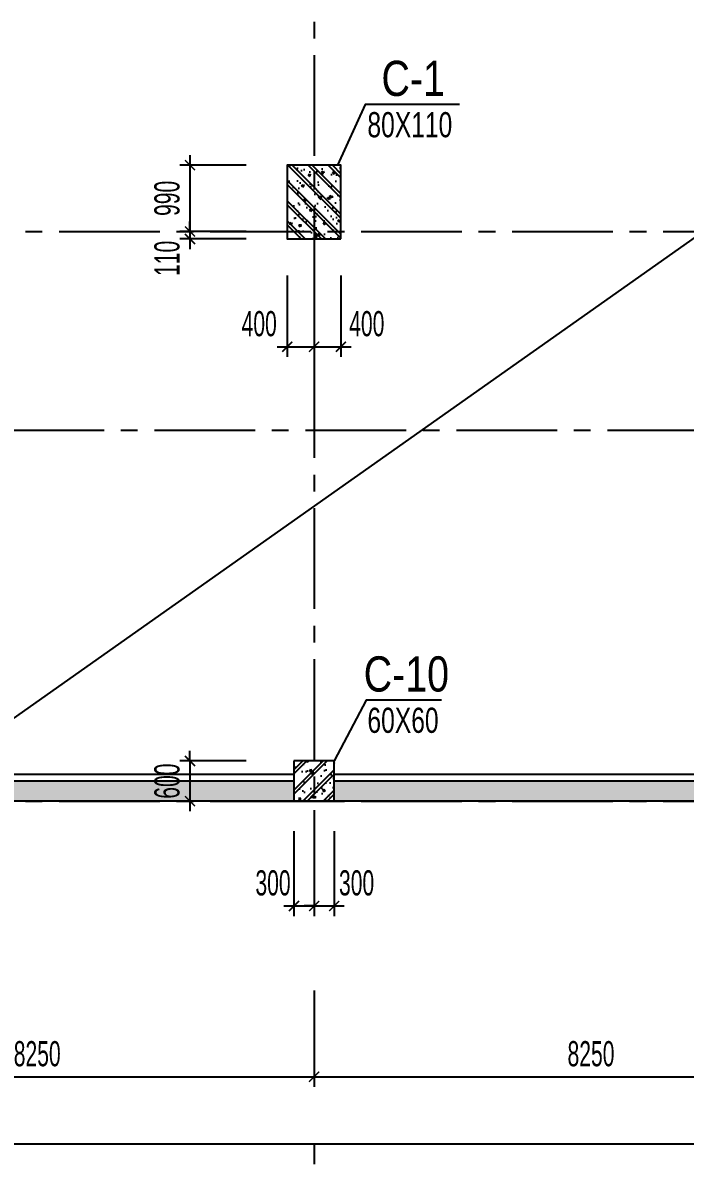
# Model space of a CAD drawing. Extents: x 1719887 to 1865417, y -150890 to 59748.
# Drawn here: x 1750081 to 1759948, y -28458 to -11448 of the extents above; entities that cross this region are included whole.
import ezdxf
from ezdxf.enums import TextEntityAlignment as Align

# ---------------------------------------------------------------- set-up
doc = ezdxf.new("R2010")
doc.units = 0
doc.header["$LTSCALE"] = 1000
doc.header["$MEASUREMENT"] = 0
doc.header["$PDMODE"] = 3
doc.linetypes.add('CENTER2', pattern=[1.125, 0.75, -0.125, 0.125, -0.125])
doc.layers.get('0').update_dxf_attribs({"linetype": 'CONTINUOUS'})
doc.layers.get('Defpoints').update_dxf_attribs({"linetype": 'CONTINUOUS'})
for name, color, linetype in [('CDC.01.AXIS', 160, 'CENTER2'), ('CDC.02.DIM', 1, 'CONTINUOUS'), ('CDC.05.STEEL', 4, 'CONTINUOUS'), ('CDC.06.TEXT', 2, 'CONTINUOUS'), ('CDC.10.HATCH', 9, 'CONTINUOUS'), ('CDC.11.NOTE', 8, 'CONTINUOUS'), ('KCS_CHI', 1, 'CONTINUOUS')]:
    doc.layers.add(name, color=color, linetype=linetype)
doc.layers.add('KCS_Plotter', color=11, linetype='CONTINUOUS', plot=False)
doc.styles.add('ARIAL', font='arial.ttf', dxfattribs={"width": 0.6})
doc.dimstyles.new('D150', dxfattribs={"dimscale": 150, "dimtxt": 2.5, "dimasz": 1, "dimexe": 1, "dimexo": 0, "dimgap": 1, "dimtad": 1, "dimdec": 0, "dimdsep": 46, "dimtxsty": 'ARIAL', "dimblk": 'ARCHTICK', "dimcen": 1, "dimdle": 1, "dimclrd": 1, "dimclre": 1, "dimclrt": 2, "dimadec": 0, "dimazin": 0, "dimtfac": 0.00072, "dimtdec": 0, "dimtix": 1, "dimtmove": 2, "dimatfit": 3, "dimldrblk": 'ARCHTICK', "dimfxl": 1, "dimtolj": 1, "dimlwd": -1, "dimlwe": -1, "dimarcsym": 0})

# ---------------------------------------------------------------- blocks, each defined once
blk = doc.blocks.new('_ARCHTICK')
at = {"color": 0, "linetype": 'ByBlock', "const_width": 0.15}
blk.add_lwpolyline([(-0.5, -0.5), (0.5, 0.5)], dxfattribs=at)
blk = doc.blocks.new('*D437')
at = {"layer": 'CDC.02.DIM', "color": 1, "transparency": 16777216}
for p, q in [((1746170, -25872), (1746170, -27306)), ((1754420, -25872), (1754420, -27306)), ((1746020, -27156), (1754570, -27156))]:
    blk.add_line(p, q, dxfattribs=at)
at = {"layer": 'Defpoints', "color": 0, "transparency": 16777216}
for p in [(1746170, -25872), (1754420, -25872), (1754420, -27156)]:
    blk.add_point(p, dxfattribs=at)
at = {"layer": 'CDC.02.DIM', "color": 1, "transparency": 16777216, "xscale": 150, "yscale": 150, "zscale": 150, "rotation": 180}
blk.add_blockref('_ARCHTICK', (1746170, -27156), dxfattribs=at)
at = {"layer": 'CDC.02.DIM', "color": 1, "transparency": 16777216, "xscale": 150, "yscale": 150, "zscale": 150}
blk.add_blockref('_ARCHTICK', (1754420, -27156), dxfattribs=at)
at = {"layer": 'CDC.02.DIM', "color": 2, "transparency": 16777216, "insert": (1750295, -26814), "char_height": 375, "attachment_point": 5, "style": 'ARIAL'}
blk.add_mtext('\\A1;8250', dxfattribs=at)
blk = doc.blocks.new('*D438')
at = {"layer": 'CDC.02.DIM', "color": 1, "transparency": 16777216}
for p, q in [((1754420, -25872), (1754420, -27306)), ((1762670, -25872), (1762670, -27306)), ((1754270, -27156), (1762820, -27156))]:
    blk.add_line(p, q, dxfattribs=at)
at = {"layer": 'Defpoints', "color": 0, "transparency": 16777216}
for p in [(1754420, -25872), (1762670, -25872), (1762670, -27156)]:
    blk.add_point(p, dxfattribs=at)
at = {"layer": 'CDC.02.DIM', "color": 1, "transparency": 16777216, "xscale": 150, "yscale": 150, "zscale": 150, "rotation": 180}
blk.add_blockref('_ARCHTICK', (1754420, -27156), dxfattribs=at)
at = {"layer": 'CDC.02.DIM', "color": 1, "transparency": 16777216, "xscale": 150, "yscale": 150, "zscale": 150}
blk.add_blockref('_ARCHTICK', (1762670, -27156), dxfattribs=at)
at = {"layer": 'CDC.02.DIM', "color": 2, "transparency": 16777216, "insert": (1758545, -26814), "char_height": 375, "attachment_point": 5, "style": 'ARIAL'}
blk.add_mtext('\\A1;8250', dxfattribs=at)
blk = doc.blocks.new('TH1')
at = {"layer": 'CDC.10.HATCH'}
h = blk.add_hatch(dxfattribs=at)
h.set_pattern_fill('CHAU-01', color=256, scale=50, style=0, pattern_type=2)
h.set_pattern_definition([(310, (8199.98, -183495.4), (358.63009, 31.376067), [37.5, -412.5]), (5, (8199.98, -183495.4), (-69.37567, -376.09607), [30, -330]), (259.5486, (8229.87, -183492.77), (289.25469, -344.71977), [31.870095, -350.571056]), (313.8158, (8200, -183595.4), (533.62052, 82.75951), [56.25, -618.75]), (263.3644, (8244.45, -183588.5), (467.33135, -487.05894), [47.80514, -525.8565]), (8.8158, (8200, -183595.4), (467.33097, -487.0593), [45, -495]), (339, (8249.98, -183570.4), (298.453526, 201.309445), [37.5, -412.5]), (34, (8249.98, -183570.4), (121.657666, -362.57502), [30, -330]), (288.5486, (8274.85, -183553.6), (420.111314, -161.26525), [31.870095, -350.571056]), (322.5, (8199.98, -183495.39), (6.079928, -166.446927), [0, -326, 0, -335, 0, -331.25]), (352.5, (8199.98, -183495.39), (131.534769, -197.205856), [0, -191, 0, -318.5, 0, -126.25]), (32.5, (8088.48, -183495.39), (266.911218, 11.277436), [0, -125, 0, -390, 0, -517.5]), (42.5, (8038.48, -183495.39), (291.593085, -50.05249), [0, -162.5, 0, -259, 0, -367.5]), (315, (8199.98, -183495.39), (-150.26019, -150.26019), []), (315, (8199.98, -183556.64), (-150.26019, -150.26019), [])])
h.paths.add_polyline_path([(1757130, -110757), (1756780, -110757), (1756780, -110648), (1757130, -110648)])
h.paths.add_polyline_path([(1757130, -110648), (1756780, -110648), (1756780, -109657), (1757130, -109657)])
h.paths.add_polyline_path([(1757580, -110648), (1757130, -110648), (1757130, -109657), (1757580, -109657)])
h.paths.add_polyline_path([(1757580, -110757), (1757130, -110757), (1757130, -110648), (1757580, -110648)])
h = blk.add_hatch(dxfattribs=at)
h.set_pattern_fill('CHAU-01', color=256, scale=50, angle=270, style=0, pattern_type=2)
h.set_pattern_definition([(220, (3506236.04, -425858.52), (31.376067, -358.63009), [37.5, -412.5]), (275, (3506236.04, -425858.5), (-376.09607, 69.37567), [30, -330]), (169.5486, (3506238.66, -425888.4), (-344.71977, -289.25469), [31.870095, -350.571056]), (223.8158, (3506136.04, -425858.5), (82.75951, -533.62052), [56.25, -618.75]), (173.3644, (3506142.94, -425903), (-487.05894, -467.33135), [47.80514, -525.8565]), (278.8158, (3506136.04, -425858.5), (-487.0593, -467.33097), [45, -495]), (249, (3506161.04, -425908.52), (201.309445, -298.453526), [37.5, -412.5]), (304, (3506161.04, -425908.5), (-362.57502, -121.657666), [30, -330]), (198.5486, (3506177.82, -425933.4), (-161.26525, -420.111314), [31.870095, -350.571056]), (232.5, (3506236.04, -425858.52), (-166.446927, -6.079928), [0, -326, 0, -335, 0, -331.25]), (262.5, (3506236.04, -425858.52), (-197.205856, -131.534769), [0, -191, 0, -318.5, 0, -126.25]), (302.5, (3506236.04, -425747.02), (11.277436, -266.911218), [0, -125, 0, -390, 0, -517.5]), (312.5, (3506236.04, -425697.02), (-50.05249, -291.593085), [0, -162.5, 0, -259, 0, -367.5]), (225, (3506236.04, -425858.52), (-150.26019, 150.26019), []), (225, (3506174.8, -425858.52), (-150.26019, 150.26019), [])])
h.paths.add_polyline_path([(1756880, -119137), (1757480, -119137), (1757480, -118537), (1756880, -118537)])
h = blk.add_hatch(dxfattribs=at)
h.set_pattern_fill('CHAU-01', color=256, scale=80, style=0, pattern_type=2)
h.set_pattern_definition([(50, (0, -2490), (573.80815, -50.20171), [60, -660]), (355, (0, -2490), (-111.00107, 601.7537), [48, -528]), (100.4514, (47.8, -2494.2), (462.8075, 551.55163), [50.99215, -560.91369]), (46.1842, (0, -2330), (853.79284, -132.4152), [90, -990]), (96.6356, (71.15, -2341), (747.73016, 779.2943), [76.48823, -841.3704]), (351.1842, (0, -2330), (747.72956, 779.2949), [72, -792]), (21, (80, -2370), (477.52564, -322.09511), [60, -660]), (326, (80, -2370), (194.65227, 580.12004), [48, -528]), (71.4514, (119.8, -2396.84), (672.1781, 258.0244), [50.99215, -560.91369]), (37.5, (0, -2490), (9.727884, 266.315083), [0, -521.6, 0, -536, 0, -530]), (7.5, (0, -2490), (210.45563, 315.52937), [0, -305.6, 0, -509.6, 0, -202]), (327.5, (-178.4, -2490), (427.05795, -18.043897), [0, -200, 0, -624, 0, -828]), (317.5, (-258.4, -2490), (466.548935, 80.083986), [0, -260, 0, -414.4, 0, -588]), (45, (0, -2490), (-240.416306, 240.416306), []), (45, (0, -2392), (-240.416306, 240.416306), [])])
h.paths.add_polyline_path([(1789255, -118837), (1781880, -118837), (1781880, -119137), (1789255, -119137)])
h.paths.add_polyline_path([(1765130, -118837), (1757480, -118837), (1757480, -119137), (1765130, -119137)])
h.paths.add_polyline_path([(1756880, -118837), (1749280, -118837), (1749280, -119137), (1756880, -119137)])
h.paths.add_polyline_path([(1748680, -118837), (1741170, -118837), (1741170, -119137), (1748680, -119137)])
h.paths.add_polyline_path([(1740570, -118837), (1735149, -118837), (1735149, -119137), (1740570, -119137)])
at = {"layer": 'CDC.01.AXIS', "ltscale": 2}
for p, q in [((1757180, -63021), (1757180, -119734)), ((1733131, -110648), (1840145, -110648)), ((1734550, -113608), (1840145, -113608)), ((1733131, -119138), (1840145, -119138))]:
    blk.add_line(p, q, dxfattribs=at)
at = {"layer": 'CDC.05.STEEL'}
for p, q in [((1756880, -118737), (1749280, -118737)), ((1756880, -118837), (1749280, -118837)), ((1765130, -118737), (1757480, -118737)), ((1765130, -118837), (1757480, -118837)), ((1838481, -119138), (1734550, -119137))]:
    blk.add_line(p, q, dxfattribs=at)
at = {"layer": 'CDC.05.STEEL', "ltscale": 2000}
for points in [[(1757580, -110757), (1757580, -109657), (1756780, -109657), (1756780, -110757)], [(1756880, -118537), (1756880, -119137), (1757480, -119137), (1757480, -118537)]]:
    blk.add_lwpolyline(points, close=True, dxfattribs=at)
blk = doc.blocks.new('*D620')
at = {"layer": 'CDC.02.DIM', "color": 1, "transparency": 16777216}
for p, q in [((1754020, -15213), (1754020, -16426)), ((1754420, -15213), (1754420, -16426)), ((1753870, -16276), (1754570, -16276))]:
    blk.add_line(p, q, dxfattribs=at)
at = {"layer": 'Defpoints', "color": 0, "transparency": 16777216}
for p in [(1754020, -15213), (1754420, -15213), (1754420, -16276)]:
    blk.add_point(p, dxfattribs=at)
at = {"layer": 'CDC.02.DIM', "color": 1, "transparency": 16777216, "xscale": 150, "yscale": 150, "zscale": 150, "rotation": 180}
blk.add_blockref('_ARCHTICK', (1754020, -16276), dxfattribs=at)
at = {"layer": 'CDC.02.DIM', "color": 1, "transparency": 16777216, "xscale": 150, "yscale": 150, "zscale": 150}
blk.add_blockref('_ARCHTICK', (1754420, -16276), dxfattribs=at)
at = {"layer": 'CDC.02.DIM', "color": 2, "transparency": 16777216, "insert": (1753602, -15934), "char_height": 375, "attachment_point": 5, "style": 'ARIAL'}
blk.add_mtext('\\A1;400', dxfattribs=at)
blk = doc.blocks.new('*D621')
at = {"layer": 'CDC.02.DIM', "color": 1, "transparency": 16777216}
for p, q in [((1754420, -15213), (1754420, -16426)), ((1754820, -15213), (1754820, -16426)), ((1754270, -16276), (1754970, -16276))]:
    blk.add_line(p, q, dxfattribs=at)
at = {"layer": 'Defpoints', "color": 0, "transparency": 16777216}
for p in [(1754420, -15213), (1754820, -15213), (1754820, -16276)]:
    blk.add_point(p, dxfattribs=at)
at = {"layer": 'CDC.02.DIM', "color": 1, "transparency": 16777216, "xscale": 150, "yscale": 150, "zscale": 150, "rotation": 180}
blk.add_blockref('_ARCHTICK', (1754420, -16276), dxfattribs=at)
at = {"layer": 'CDC.02.DIM', "color": 1, "transparency": 16777216, "xscale": 150, "yscale": 150, "zscale": 150}
blk.add_blockref('_ARCHTICK', (1754820, -16276), dxfattribs=at)
at = {"layer": 'CDC.02.DIM', "color": 2, "transparency": 16777216, "insert": (1755205, -15934), "char_height": 375, "attachment_point": 5, "style": 'ARIAL'}
blk.add_mtext('\\A1;400', dxfattribs=at)
blk = doc.blocks.new('*D677')
at = {"layer": 'CDC.02.DIM', "color": 1, "transparency": 16777216}
for p, q in [((1754120, -23496), (1754120, -24760)), ((1754420, -23496), (1754420, -24760)), ((1753970, -24610), (1754570, -24610))]:
    blk.add_line(p, q, dxfattribs=at)
at = {"layer": 'Defpoints', "color": 0, "transparency": 16777216}
for p in [(1754120, -23496), (1754420, -23496), (1754420, -24610)]:
    blk.add_point(p, dxfattribs=at)
at = {"layer": 'CDC.02.DIM', "color": 1, "transparency": 16777216, "xscale": 150, "yscale": 150, "zscale": 150, "rotation": 180}
blk.add_blockref('_ARCHTICK', (1754120, -24610), dxfattribs=at)
at = {"layer": 'CDC.02.DIM', "color": 1, "transparency": 16777216, "xscale": 150, "yscale": 150, "zscale": 150}
blk.add_blockref('_ARCHTICK', (1754420, -24610), dxfattribs=at)
at = {"layer": 'CDC.02.DIM', "color": 2, "transparency": 16777216, "insert": (1753808, -24268), "char_height": 375, "attachment_point": 5, "style": 'ARIAL'}
blk.add_mtext('\\A1;300', dxfattribs=at)
blk = doc.blocks.new('*D678')
at = {"layer": 'CDC.02.DIM', "color": 1, "transparency": 16777216}
for p, q in [((1754420, -23496), (1754420, -24760)), ((1754720, -23496), (1754720, -24760)), ((1754420, -24610), (1754270, -24610)), ((1754420, -24610), (1754720, -24610)), ((1754720, -24610), (1754870, -24610))]:
    blk.add_line(p, q, dxfattribs=at)
at = {"layer": 'Defpoints', "color": 0, "transparency": 16777216}
for p in [(1754420, -23496), (1754720, -23496), (1754720, -24610)]:
    blk.add_point(p, dxfattribs=at)
at = {"layer": 'CDC.02.DIM', "color": 1, "transparency": 16777216, "xscale": 150, "yscale": 150, "zscale": 150}
blk.add_blockref('_ARCHTICK', (1754420, -24610), dxfattribs=at)
at = {"layer": 'CDC.02.DIM', "color": 1, "transparency": 16777216, "xscale": 150, "yscale": 150, "zscale": 150, "rotation": 180}
blk.add_blockref('_ARCHTICK', (1754720, -24610), dxfattribs=at)
at = {"layer": 'CDC.02.DIM', "color": 2, "transparency": 16777216, "insert": (1755053, -24268), "char_height": 375, "attachment_point": 5, "style": 'ARIAL'}
blk.add_mtext('\\A1;300', dxfattribs=at)
blk = doc.blocks.new('*D787')
at = {"layer": 'CDC.02.DIM', "color": 1, "transparency": 16777216}
for p, q in [((1752571, -13419), (1752571, -14709)), ((1753406, -13569), (1752421, -13569)), ((1753406, -14559), (1752421, -14559))]:
    blk.add_line(p, q, dxfattribs=at)
at = {"layer": 'Defpoints', "color": 0, "transparency": 16777216}
for p in [(1753406, -13569), (1752571, -14559), (1753406, -14559)]:
    blk.add_point(p, dxfattribs=at)
at = {"layer": 'CDC.02.DIM', "color": 1, "transparency": 16777216, "xscale": 150, "yscale": 150, "zscale": 150}
for p, rotation in [((1752571, -13569), 90), ((1752571, -14559), 270)]:
    blk.add_blockref('_ARCHTICK', p, dxfattribs=dict(at, rotation=rotation))
at = {"layer": 'CDC.02.DIM', "color": 2, "transparency": 16777216, "insert": (1752230, -14064), "char_height": 375, "attachment_point": 5, "rotation": 90, "style": 'ARIAL'}
blk.add_mtext('\\A1;990', dxfattribs=at)
blk = doc.blocks.new('*D788')
at = {"layer": 'CDC.02.DIM', "color": 1, "transparency": 16777216}
for p, q in [((1752571, -14559), (1752571, -14409)), ((1753406, -14559), (1752421, -14559)), ((1752571, -14559), (1752571, -14669)), ((1753406, -14669), (1752421, -14669)), ((1752571, -14669), (1752571, -14819))]:
    blk.add_line(p, q, dxfattribs=at)
at = {"layer": 'Defpoints', "color": 0, "transparency": 16777216}
for p in [(1753406, -14559), (1752571, -14669), (1753406, -14669)]:
    blk.add_point(p, dxfattribs=at)
at = {"layer": 'CDC.02.DIM', "color": 1, "transparency": 16777216, "xscale": 150, "yscale": 150, "zscale": 150}
for p, rotation in [((1752571, -14559), 270), ((1752571, -14669), 90)]:
    blk.add_blockref('_ARCHTICK', p, dxfattribs=dict(at, rotation=rotation))
at = {"layer": 'CDC.02.DIM', "color": 2, "transparency": 16777216, "insert": (1752230, -14958), "char_height": 375, "attachment_point": 5, "rotation": 90, "style": 'ARIAL'}
blk.add_mtext('\\A1;110', dxfattribs=at)
blk = doc.blocks.new('*D789')
at = {"layer": 'CDC.02.DIM', "color": 1, "transparency": 16777216}
for p, q in [((1753406, -22449), (1752421, -22449)), ((1752571, -22449), (1752571, -22299)), ((1752571, -22449), (1752571, -23049)), ((1753406, -23049), (1752421, -23049)), ((1752571, -23049), (1752571, -23199))]:
    blk.add_line(p, q, dxfattribs=at)
at = {"layer": 'Defpoints', "color": 0, "transparency": 16777216}
for p in [(1753406, -22449), (1752571, -23049), (1753406, -23049)]:
    blk.add_point(p, dxfattribs=at)
at = {"layer": 'CDC.02.DIM', "color": 1, "transparency": 16777216, "xscale": 150, "yscale": 150, "zscale": 150}
for p, rotation in [((1752571, -22449), 270), ((1752571, -23049), 90)]:
    blk.add_blockref('_ARCHTICK', p, dxfattribs=dict(at, rotation=rotation))
at = {"layer": 'CDC.02.DIM', "color": 2, "transparency": 16777216, "insert": (1752230, -22749), "char_height": 375, "attachment_point": 5, "rotation": 90, "style": 'ARIAL'}
blk.add_mtext('\\A1;600', dxfattribs=at)
blk = doc.blocks.new('*D1038')
at = {"layer": 'CDC.02.DIM', "color": 1, "transparency": 16777216}
for p, q in [((1731790, -24819), (1731790, -28306)), ((1835720, -24819), (1835720, -28306)), ((1731640, -28156), (1835870, -28156))]:
    blk.add_line(p, q, dxfattribs=at)
at = {"layer": 'Defpoints', "color": 0, "transparency": 16777216}
for p in [(1731790, -24819), (1835720, -24819), (1835720, -28156)]:
    blk.add_point(p, dxfattribs=at)
at = {"layer": 'CDC.02.DIM', "color": 1, "transparency": 16777216, "xscale": 150, "yscale": 150, "zscale": 150, "rotation": 180}
blk.add_blockref('_ARCHTICK', (1731790, -28156), dxfattribs=at)
at = {"layer": 'CDC.02.DIM', "color": 1, "transparency": 16777216, "xscale": 150, "yscale": 150, "zscale": 150}
blk.add_blockref('_ARCHTICK', (1835720, -28156), dxfattribs=at)
at = {"layer": 'CDC.02.DIM', "color": 2, "transparency": 16777216, "insert": (1783755, -27814), "char_height": 375, "attachment_point": 5, "style": 'ARIAL'}
blk.add_mtext('\\A1;103930', dxfattribs=at)

msp = doc.modelspace()

# ---------------------------------------------------------------- linework, layer by layer
at = {"layer": 'CDC.11.NOTE'}
for points in [[(1756585.3, -12666), (1755180.5, -12666), (1754770.2, -13568.8)], [(1756317.4, -21542.1), (1755196.6, -21542.1), (1754720.1, -22448.6)]]:
    msp.add_lwpolyline(points, dxfattribs=at)
at = {"layer": 'KCS_CHI'}
msp.add_line((1754419.6, -28156), (1754419.6, -28457.9), dxfattribs=at)
at = {"layer": 'KCS_Plotter'}
msp.add_line((1865416.7, 59748.5), (1719886.7, -43039.7), dxfattribs=at)

# ---------------------------------------------------------------- block references
at = {"layer": 'CDC.10.HATCH'}
msp.add_blockref('TH1', (-2759.9, 96088.6), dxfattribs=at)

# ---------------------------------------------------------------- texts
at = {"layer": 'CDC.06.TEXT', "style": 'ARIAL'}
for s, height, width, p in [('C-1', 525, 0.8, (1755896.3, -12275.9)), ('80X110', 375, 0.7, (1755846.3, -12966.1)), ('C-10', 525, 0.8, (1755794.4, -21152)), ('60X60', 375, 0.7, (1755744.5, -21842.2))]:
    msp.add_text(s, height=height, dxfattribs=dict(at, width=width)).set_placement(p, align=Align.MIDDLE_CENTER)

# ---------------------------------------------------------------- dimensions: what is measured, and where the dimension line sits
at = {"layer": 'CDC.02.DIM'}
for base, p1, p2, picture, middle in [((1752571.3, -14559.1), (1753406, -13568.8), (1753406, -14559.1), '*D787', (1752229.9, -14064)), ((1752571.3, -23048.6), (1753406, -22448.6), (1753406, -23048.6), '*D789', (1752229.9, -22748.6))]:
    dim = msp.add_linear_dim(base=base, p1=p1, p2=p2, angle=90, dimstyle='D150', dxfattribs=at)
    dim.commit()
    dim.dimension.update_dxf_attribs({"geometry": picture, "text_midpoint": middle})
dim = msp.add_linear_dim(base=(1752571.3, -14668.8), p1=(1753406, -14559.1), p2=(1753406, -14668.8), angle=90, dimstyle='D150', dxfattribs=at)
dim.commit()
dim.dimension.update_dxf_attribs({"geometry": '*D788', "text_midpoint": (1752229.9, -14957.9), "dimtype": 160})
for base, p1, p2, picture, middle in [((1754419.9, -16275.6), (1754019.9, -15212.7), (1754419.9, -15212.7), '*D620', (1753601.6, -15934.1)), ((1754819.9, -16275.6), (1754419.9, -15212.7), (1754819.9, -15212.7), '*D621', (1755205.1, -15934.1)), ((1754419.6, -24609.6), (1754119.5, -23495.8), (1754419.6, -23495.8), '*D677', (1753807.5, -24268)), ((1754719.5, -24609.6), (1754419.6, -23495.8), (1754719.5, -23495.8), '*D678', (1755053, -24268))]:
    dim = msp.add_linear_dim(base=base, p1=p1, p2=p2, dimstyle='D150', dxfattribs=at)
    dim.commit()
    dim.dimension.update_dxf_attribs({"geometry": picture, "text_midpoint": middle, "dimtype": 160})
for base, p1, p2, picture, middle in [((1835719.9, -28156), (1731789.9, -24818.6), (1835719.9, -24818.6), '*D1038', (1783754.9, -27814.4)), ((1754419.6, -27156), (1746169.6, -25871.8), (1754419.6, -25871.8), '*D437', (1750294.6, -26814.5)), ((1762669.6, -27156), (1754419.6, -25871.8), (1762669.6, -25871.8), '*D438', (1758544.6, -26814.5))]:
    dim = msp.add_linear_dim(base=base, p1=p1, p2=p2, dimstyle='D150', dxfattribs=at)
    dim.commit()
    dim.dimension.update_dxf_attribs({"geometry": picture, "text_midpoint": middle})

doc.saveas('drawing.dxf')
